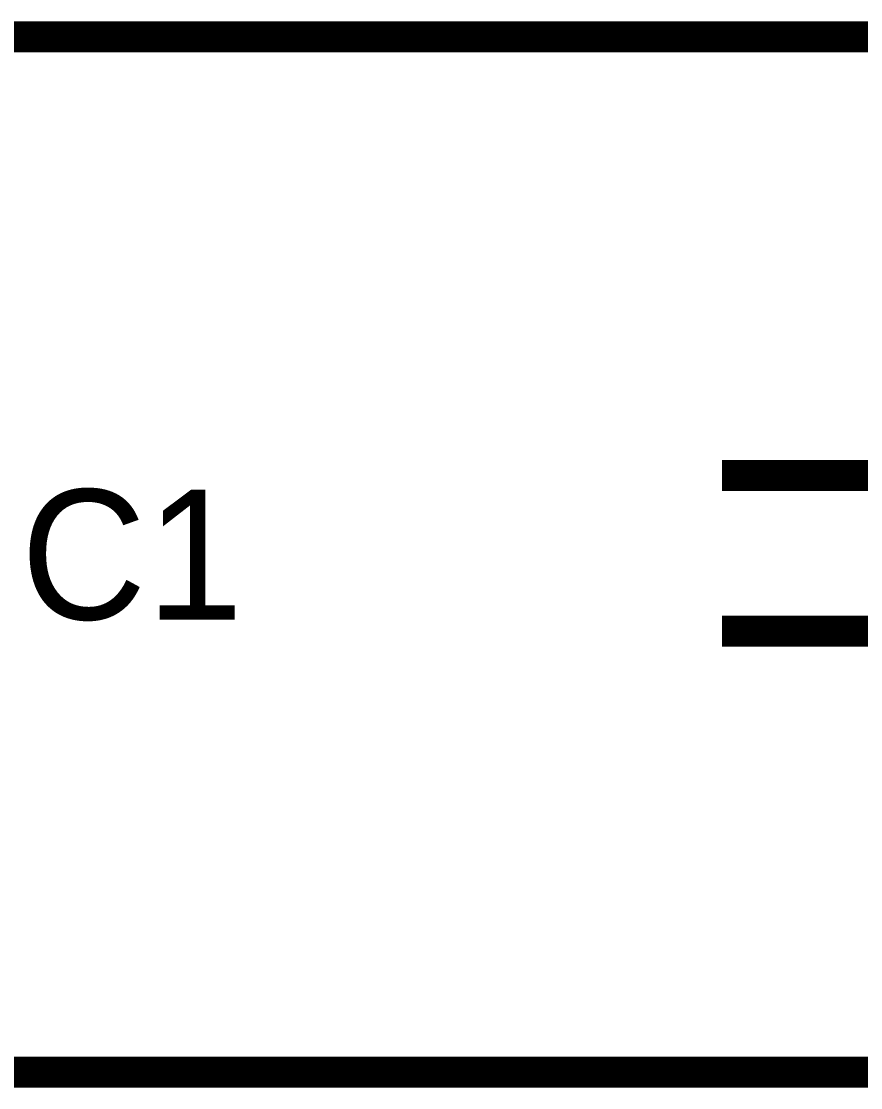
# Model space of a CAD drawing. Header units: inches. Extents: x 0 to 594, y 0 to 420.
# Drawn here: x 506.74 to 514.84, y 227.34 to 237.63 of the extents above; entities that cross this region are included whole.
import ezdxf

# ---------------------------------------------------------------- set-up
doc = ezdxf.new("R2010")
doc.units = ezdxf.units.IN
doc.layers.add('Sheet', color=255, linetype='Continuous')

msp = doc.modelspace()

# ---------------------------------------------------------------- linework, layer by layer
at = {"layer": 'Sheet'}
for points in [[(540.02, 237.482, 0.3, 0.3, 0), (532.517, 237.482, 0.3, 0.3, 0), (517.51, 237.482, 0.3, 0.3, 0), (502.503, 237.482, 0.3, 0.3, 0)], [(521.519, 233.249, 0.3, 0.3, 0), (513.501, 233.249, 0.3, 0.3, 0)], [(513.501, 231.748, 0.3, 0.3, 0), (521.519, 231.748, 0.3, 0.3, 0)], [(502.503, 227.493, 0.3, 0.3, 0), (517.51, 227.493, 0.3, 0.3, 0), (532.517, 227.493, 0.3, 0.3, 0), (545.015, 227.493, 0.3, 0.3, 0)]]:
    msp.add_lwpolyline(points, format="xyseb", dxfattribs=at)

# ---------------------------------------------------------------- texts
msp.add_text('C1', height=1.2543, dxfattribs=at).set_placement((506.737, 231.86))

doc.saveas('drawing.dxf')
